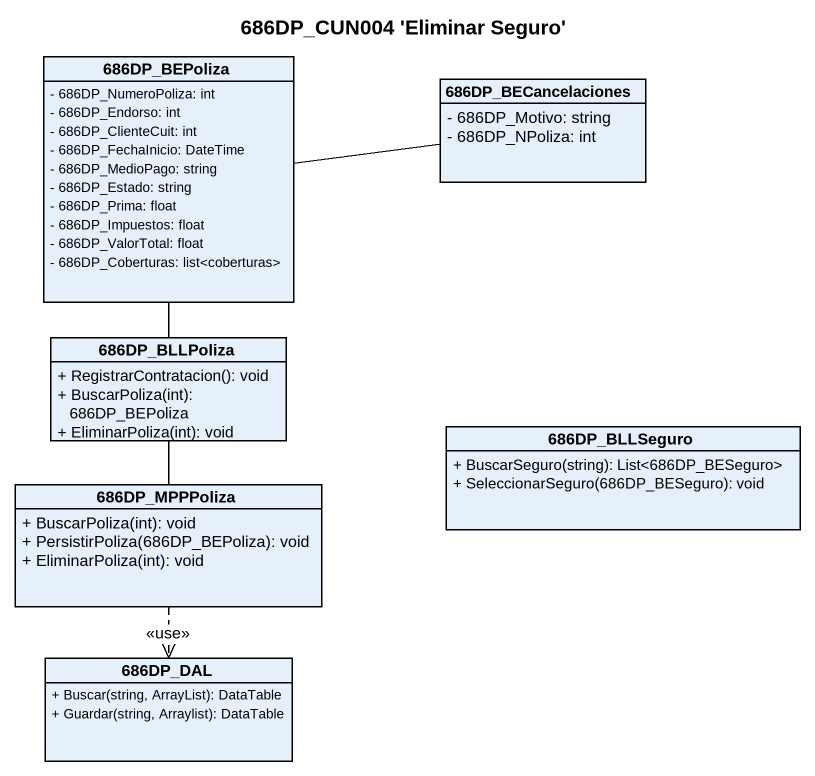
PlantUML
@startuml
title 686DP_CUN004 'Eliminar Seguro'
hide circle
hide empty members
skinparam classAttributeIconSize 0
class "686DP_BEPoliza" as c686DP_BEPoliza {
  - 686DP_NumeroPoliza: int
  - 686DP_Endorso: int
  - 686DP_ClienteCuit: int
  - 686DP_FechaInicio: DateTime
  - 686DP_MedioPago: string
  - 686DP_Estado: string
  - 686DP_Prima: float
  - 686DP_Impuestos: float
  - 686DP_ValorTotal: float
  - 686DP_Coberturas: list<coberturas>
}
class "686DP_BECancelaciones" as c686DP_BECancelaciones {
  - 686DP_Motivo: string
  - 686DP_NPoliza: int
}
class "686DP_BLLPoliza" as c686DP_BLLPoliza {
  + RegistrarContratacion(): void
  + BuscarPoliza(int): 686DP_BEPoliza
  + EliminarPoliza(int): void
}
class "686DP_MPPPoliza" as c686DP_MPPPoliza {
  + BuscarPoliza(int): void
  + PersistirPoliza(686DP_BEPoliza): void
  + EliminarPoliza(int): void
}
class "686DP_BLLSeguro" as c686DP_BLLSeguro {
  + BuscarSeguro(string): List<686DP_BESeguro>
  + SeleccionarSeguro(686DP_BESeguro): void
}
class "686DP_DAL" as c686DP_DAL {
  + Buscar(string, ArrayList): DataTable
  + Guardar(string, Arraylist): DataTable
}
c686DP_BECancelaciones -left- c686DP_BEPoliza
c686DP_BLLPoliza -up- c686DP_BEPoliza
c686DP_BLLPoliza -- c686DP_MPPPoliza
c686DP_MPPPoliza ..> c686DP_DAL : <<use>>
@enduml
